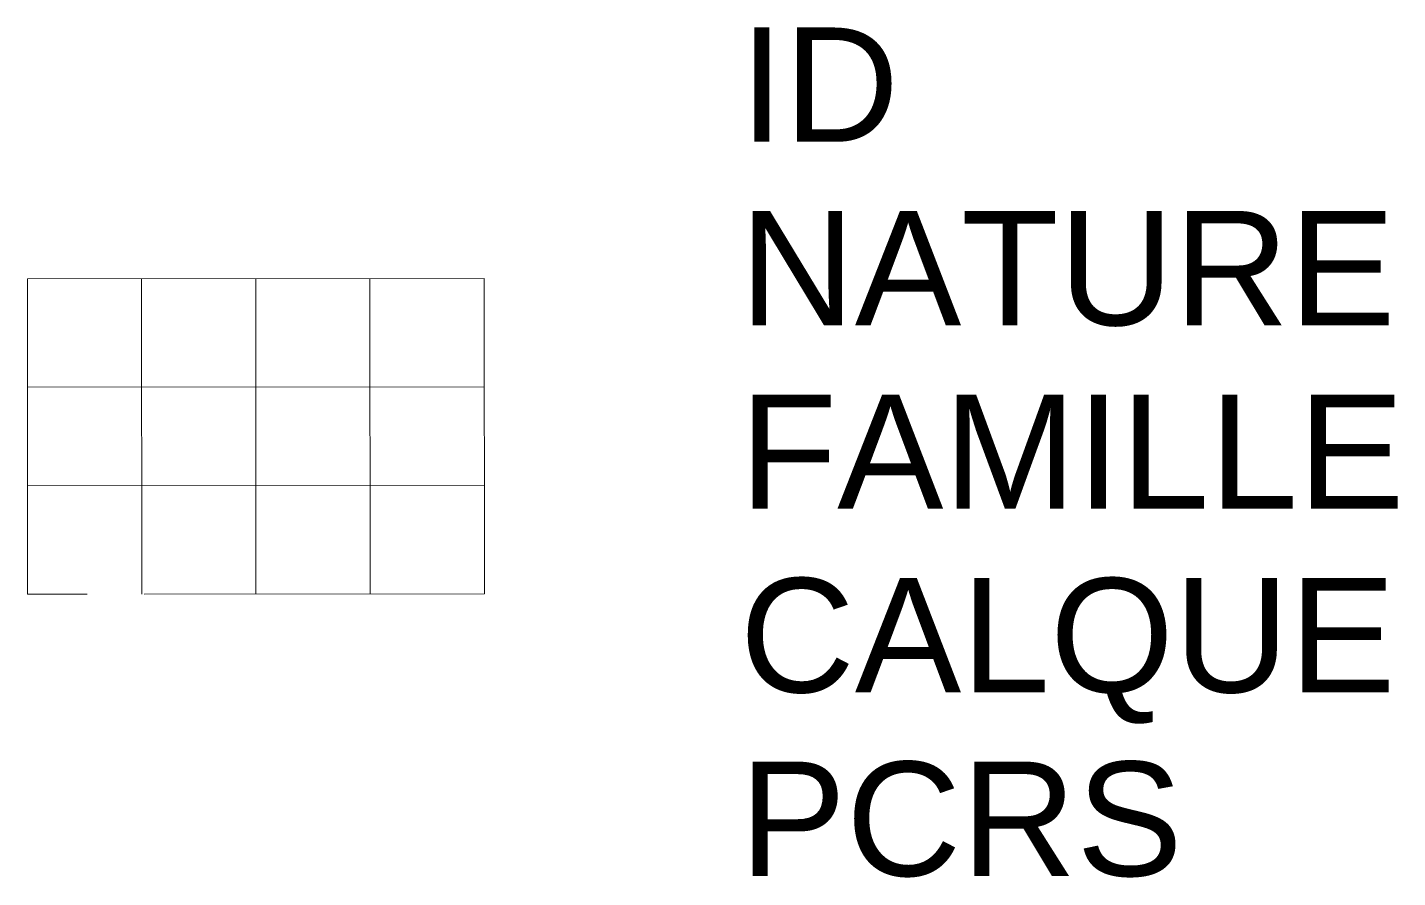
# Model space of a CAD drawing. Header units: metres. Extents: x 0 to 2.4, y -0.5 to 0.99.
import ezdxf

# ---------------------------------------------------------------- set-up
doc = ezdxf.new("R2010")
doc.units = ezdxf.units.M
doc.linetypes.add('Socle_Continu', pattern=[2.5, 2.5, 0])
doc.layers.add('TRANS_SCS', color=242, linetype='Socle_Continu', lineweight=13)
doc.styles.get("Standard").update_dxf_attribs({"font": 'arial.ttf'})

msp = doc.modelspace()

# ---------------------------------------------------------------- linework, layer by layer
at = {"layer": 'TRANS_SCS', "linetype": 'Socle_Continu'}
for p, q in [((0.1996, 0.5521), (0.2, 0.0001)), ((0.3996, 0.5523), (0.4, 0.0003)), ((0.5996, 0.5524), (0.6, 0.0004)), ((0.7997, 0.3629), (-0.0003, 0.3623)), ((-0.0001, 0.1898), (0.7999, 0.1904))]:
    msp.add_line(p, q, dxfattribs=at)
at = {"layer": 'TRANS_SCS', "linetype": 'Socle_Continu', "flags": 128}
msp.add_lwpolyline([(0, 0), (-0.0004, 0.552), (0.7996, 0.5526), (0.8, 0.0006)], close=True, dxfattribs=at)

# ---------------------------------------------------------------- texts
at = {"layer": 'TRANS_SCS', "linetype": 'Socle_Continu', "flags": 9}
for tag, p, s in [('ID', (1.2472, 0.7919), 'QP_1045'), ('NATURE', (1.2472, 0.4707), 'Aération rectangle'), ('FAMILLE', (1.2472, 0.1494), 'Transport'), ('CALQUE', (1.2472, -0.1719), 'TRANS_SCS'), ('PCRS', (1.2472, -0.4932), 'HabillageSymbole')]:
    msp.add_attdef(tag, p, s, height=0.2, dxfattribs=at)

doc.saveas('drawing.dxf')
